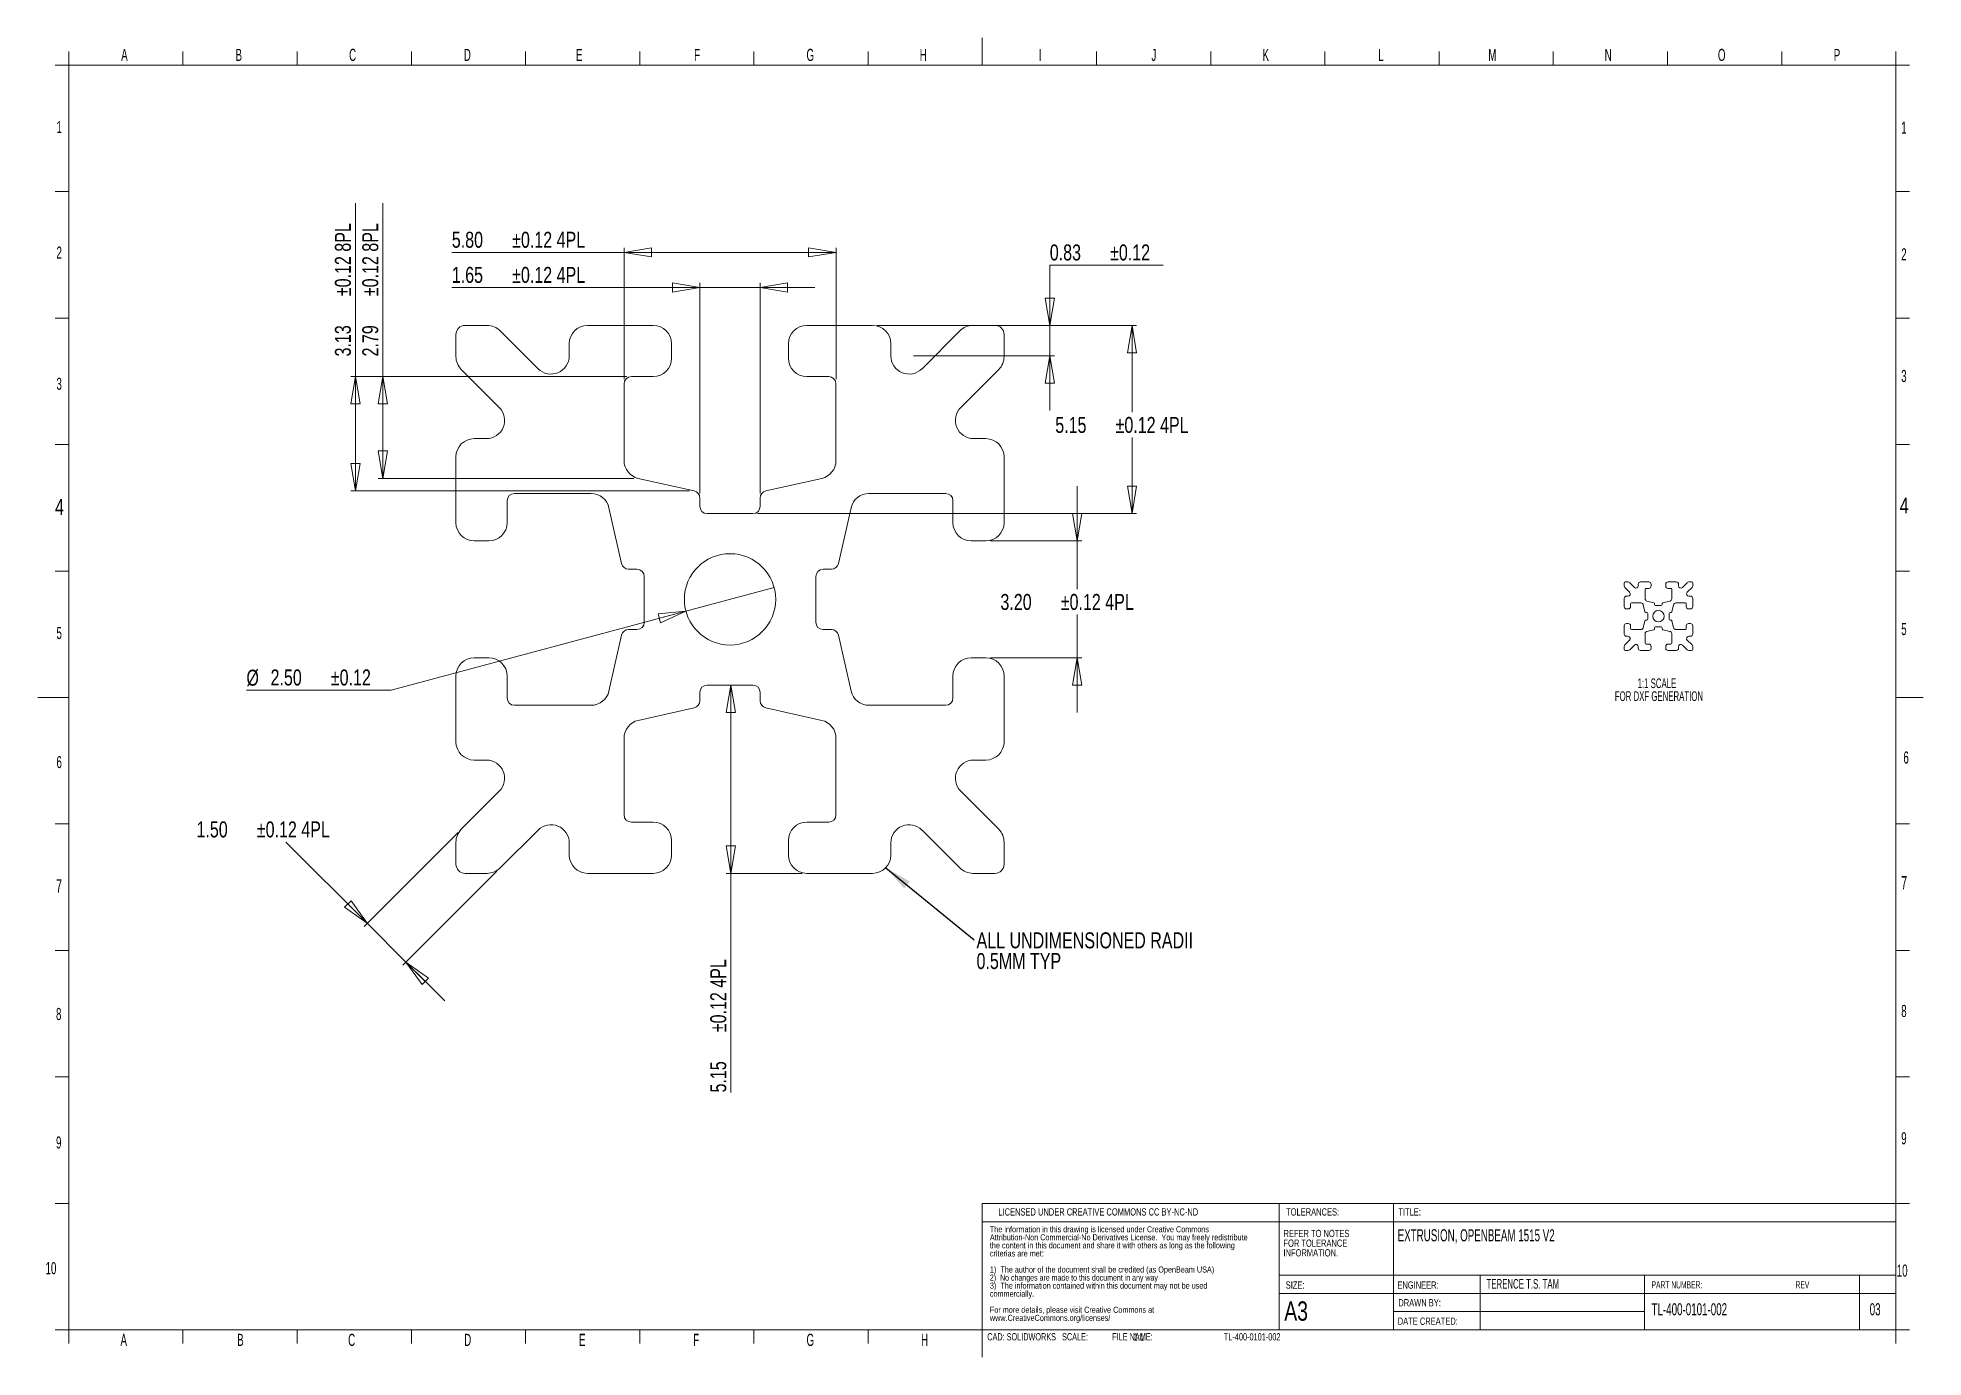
# Paper-space layout 'Page 2 and on' of a CAD drawing. Header units: millimetres. Extents: x 3 to 416, y 4 to 293.
import ezdxf

# ---------------------------------------------------------------- set-up
doc = ezdxf.new("R2010")
doc.units = ezdxf.units.MM
doc.styles.add('SLDTEXTSTYLE0', font='TXT', dxfattribs={"width": 0.605})
doc.styles.add('SLDTEXTSTYLE3', font='TXT', dxfattribs={"width": 0.75})
doc.styles.add('SLDTEXTSTYLE4', font='TXT', dxfattribs={"width": 0.696078})
doc.styles.add('SLDTEXTSTYLE5', font='TXT', dxfattribs={"width": 0.657609})
doc.styles.add('SLDTEXTSTYLE6', font='TXT', dxfattribs={"width": 0.553846})
doc.dimstyles.new('SLDDIMSTYLE10', dxfattribs={"dimtxt": 3.5, "dimasz": 6, "dimexe": 0, "dimexo": 0.0625, "dimgap": 0.875, "dimtad": 0, "dimtih": 1, "dimtoh": 1, "dimlfac": 0.125, "dimrnd": 1e-09, "dimzin": 12, "dimdsep": 46, "dimtxsty": 'SLDTEXTSTYLE3', "dimblk1": 'NONE', "dimblk2": 'CLOSED', "dimsah": 1, "dimcen": 0, "dimadec": 0, "dimazin": 3, "dimtol": 1, "dimtp": 0.12, "dimtm": 0.12, "dimtfac": 1, "dimtmove": 0, "dimatfit": 3, "dimldrblk": 'NONE', "dimfxl": 1, "dimfrac": 2, "dimtolj": 1, "dimarcsym": 0})
doc.dimstyles.new('SLDDIMSTYLE11', dxfattribs={"dimtxt": 0, "dimasz": 6, "dimexe": 0, "dimexo": 0.0625, "dimgap": 0, "dimtad": 0, "dimtih": 1, "dimtoh": 1, "dimdec": 0, "dimrnd": 1e-09, "dimzin": 0, "dimdsep": 46, "dimtxsty": 'Standard', "dimsah": 1, "dimcen": 0.09, "dimadec": 0, "dimazin": 0, "dimtfac": 6, "dimtdec": 0, "dimtofl": 0, "dimtmove": 0, "dimatfit": 3, "dimfxl": 1, "dimfrac": 2, "dimtolj": 1, "dimtzin": 0, "dimarcsym": 0})
doc.dimstyles.new('SLDDIMSTYLE6', dxfattribs={"dimtxt": 3.5, "dimasz": 6, "dimexe": 0, "dimexo": 0.0625, "dimgap": 0.875, "dimtad": 0, "dimtih": 1, "dimtoh": 1, "dimlfac": 0.125, "dimrnd": 1e-09, "dimzin": 12, "dimdsep": 46, "dimtxsty": 'SLDTEXTSTYLE3', "dimblk1": 'CLOSED', "dimblk2": 'CLOSED', "dimsah": 1, "dimcen": 0.09, "dimadec": 0, "dimazin": 3, "dimtol": 1, "dimtp": 0.12, "dimtm": 0.12, "dimtfac": 1, "dimtmove": 0, "dimatfit": 0, "dimldrblk": 'CLOSED', "dimfxl": 1, "dimfrac": 2, "dimtolj": 1, "dimarcsym": 0})
doc.dimstyles.new('SLDDIMSTYLE7', dxfattribs={"dimtxt": 3.5, "dimasz": 6, "dimexe": 0, "dimexo": 0.0625, "dimgap": 0.875, "dimtad": 1, "dimlfac": 0.125, "dimrnd": 1e-09, "dimzin": 12, "dimdsep": 46, "dimtxsty": 'SLDTEXTSTYLE3', "dimblk1": 'CLOSED', "dimblk2": 'CLOSED', "dimsah": 1, "dimcen": 0.09, "dimadec": 0, "dimazin": 3, "dimtol": 1, "dimtp": 0.12, "dimtm": 0.12, "dimtfac": 1, "dimtofl": 0, "dimtmove": 0, "dimatfit": 3, "dimldrblk": 'CLOSED', "dimfxl": 1, "dimfrac": 2, "dimtolj": 1, "dimarcsym": 0})
doc.dimstyles.new('SLDDIMSTYLE8', dxfattribs={"dimtxt": 3.5, "dimasz": 6, "dimexe": 0, "dimexo": 0.0625, "dimgap": 0.875, "dimtad": 1, "dimlfac": 0.125, "dimrnd": 1e-09, "dimzin": 12, "dimdsep": 46, "dimtxsty": 'SLDTEXTSTYLE3', "dimblk1": 'CLOSED', "dimblk2": 'CLOSED', "dimsah": 1, "dimcen": 0.09, "dimadec": 0, "dimazin": 3, "dimtol": 1, "dimtp": 0.12, "dimtm": 0.12, "dimtfac": 1, "dimtmove": 0, "dimatfit": 0, "dimldrblk": 'CLOSED', "dimfxl": 1, "dimfrac": 2, "dimtolj": 1, "dimarcsym": 0})
doc.dimstyles.new('SLDDIMSTYLE9', dxfattribs={"dimtxt": 3.5, "dimasz": 6, "dimexe": 0, "dimexo": 0.0625, "dimgap": 0.875, "dimtad": 0, "dimtih": 1, "dimtoh": 1, "dimlfac": 0.125, "dimrnd": 1e-09, "dimzin": 12, "dimdsep": 46, "dimtxsty": 'SLDTEXTSTYLE3', "dimblk1": 'CLOSED', "dimblk2": 'CLOSED', "dimsah": 1, "dimcen": 0.09, "dimadec": 0, "dimazin": 3, "dimtol": 1, "dimtp": 0.12, "dimtm": 0.12, "dimtfac": 1, "dimtofl": 0, "dimtmove": 0, "dimatfit": 3, "dimldrblk": 'CLOSED', "dimfxl": 1, "dimfrac": 2, "dimtolj": 1, "dimarcsym": 0})

# ---------------------------------------------------------------- blocks, each defined once
blk = doc.blocks.new('SW_NOTE_3')
at = {"color": 0, "linetype": 'Continuous', "lineweight": 0, "char_height": 1.3229, "attachment_point": 1}
for s, insert, style in [('Attribution-Non Commercial-No Derivatives License.  You may freely redistribute', (0, -0.06), 'SLDTEXTSTYLE3'), ('The information in this drawing is licensed under Creative Commons', (0, 1.71), 'SLDTEXTSTYLE3'), ('the content in this document and share it with others as long as the following', (0, -1.82), 'SLDTEXTSTYLE3'), ('criterias are met:', (0, -3.59), 'SLDTEXTSTYLE3'), ('1)  The author of the document shall be credited (as OpenBeam USA)', (0, -7.11), 'SLDTEXTSTYLE3'), ('3)  The information contained within this document may not be used', (0, -10.64), 'SLDTEXTSTYLE3'), ('2)  No changes are made to this document in any way', (0, -8.88), 'SLDTEXTSTYLE4'), ('commercially.', (0, -12.41), 'SLDTEXTSTYLE3'), ('For more details, please visit Creative Commons at', (0, -15.93), 'SLDTEXTSTYLE3'), ('www.CreativeCommons.org/licenses/', (0, -17.7), 'SLDTEXTSTYLE3')]:
    blk.add_mtext(s, dxfattribs=dict(at, insert=insert, style=style))
blk = doc.blocks.new('SW_NOTE_4')
at = {"color": 0, "linetype": 'Continuous', "lineweight": 0, "char_height": 1.5875, "attachment_point": 1, "style": 'SLDTEXTSTYLE3'}
for s, insert in [('REFER TO NOTES', (0, 2.05)), ('FOR TOLERANCE', (0, -0.07)), ('INFORMATION.', (0, -2.19))]:
    blk.add_mtext(s, dxfattribs=dict(at, insert=insert))
blk = doc.blocks.new('_CLOSED')
at = {"color": 0, "linetype": 'ByBlock', "lineweight": -2}
for p, q in [((-1, 0.166667), (0, 0)), ((-1, 0.166667), (-1, -0.166667)), ((0, 0), (-1, -0.166667)), ((0, 0), (-1, 0))]:
    blk.add_line(p, q, dxfattribs=at)
blk = doc.blocks.new('_D_5')
at = {"color": 7, "linetype": 'Continuous', "lineweight": 0}
for p, q in [((249.57, 243.21), (224.77, 243.21)), ((224.77, 243.21), (224.77, 229.99)), ((186.97, 229.99), (225.77, 229.99)), ((224.77, 229.99), (224.77, 223.33)), ((194.97, 223.33), (225.77, 223.33)), ((224.77, 223.33), (224.77, 211.33))]:
    blk.add_line(p, q, dxfattribs=at)
at = {"color": 7, "linetype": 'Continuous', "lineweight": 0, "xscale": 6, "yscale": 6}
for p, rotation in [((224.77, 229.99, 0.8), 270), ((224.77, 223.33, 0.8), 90)]:
    blk.add_blockref('_CLOSED', p, dxfattribs=dict(at, rotation=rotation))
at = {"color": 7, "linetype": 'Continuous', "lineweight": 0, "char_height": 3.5, "attachment_point": 1, "style": 'SLDTEXTSTYLE3'}
for s, insert in [('0.83', (224.77, 247.72, 0.8)), ('±0.12', (237.97, 247.72, 0.8))]:
    blk.add_mtext(s, dxfattribs=dict(at, insert=insert))
blk = doc.blocks.new('_D_6')
at = {"color": 7, "linetype": 'Continuous', "lineweight": 0}
for p, q in [((131.57, 245.99), (93.86, 245.99)), ((131.57, 218.19), (131.57, 246.99)), ((131.57, 245.99), (177.97, 245.99)), ((177.97, 218.19), (177.97, 246.99))]:
    blk.add_line(p, q, dxfattribs=at)
at = {"color": 7, "linetype": 'Continuous', "lineweight": 0, "xscale": 6, "yscale": 6, "rotation": 180}
blk.add_blockref('_CLOSED', (131.57, 245.99, 0.8), dxfattribs=at)
at = {"color": 7, "linetype": 'Continuous', "lineweight": 0, "xscale": 6, "yscale": 6}
blk.add_blockref('_CLOSED', (177.97, 245.99, 0.8), dxfattribs=at)
at = {"color": 7, "linetype": 'Continuous', "lineweight": 0, "char_height": 3.5, "attachment_point": 1, "style": 'SLDTEXTSTYLE3'}
for s, insert in [('5.80', (93.86, 250.5, 0.8)), ('±0.12 4PL', (107.07, 250.5, 0.8))]:
    blk.add_mtext(s, dxfattribs=dict(at, insert=insert))
blk = doc.blocks.new('_D_7')
at = {"color": 7, "linetype": 'Continuous', "lineweight": 0}
for p, q in [((72.77, 218.79), (72.77, 256.79)), ((132.17, 218.79), (71.77, 218.79)), ((72.77, 193.75), (72.77, 218.79)), ((145.91, 193.75), (71.77, 193.75))]:
    blk.add_line(p, q, dxfattribs=at)
at = {"color": 7, "linetype": 'Continuous', "lineweight": 0, "xscale": 6, "yscale": 6}
for p, rotation in [((72.77, 218.79, 0.8), 90), ((72.77, 193.75, 0.8), 270)]:
    blk.add_blockref('_CLOSED', p, dxfattribs=dict(at, rotation=rotation))
at = {"color": 7, "linetype": 'Continuous', "lineweight": 0, "char_height": 3.5, "attachment_point": 1, "rotation": 90, "style": 'SLDTEXTSTYLE3'}
for s, insert in [('±0.12 8PL', (68.26, 236.4, 0.8)), ('3.13', (68.26, 223.19, 0.8))]:
    blk.add_mtext(s, dxfattribs=dict(at, insert=insert))
blk = doc.blocks.new('_D_8')
at = {"color": 7, "linetype": 'Continuous', "lineweight": 0}
for p, q in [((78.77, 218.79), (78.77, 256.79)), ((132.17, 218.79), (77.77, 218.79)), ((78.77, 196.49), (78.77, 218.79)), ((133.69, 196.49), (77.77, 196.49))]:
    blk.add_line(p, q, dxfattribs=at)
at = {"color": 7, "linetype": 'Continuous', "lineweight": 0, "xscale": 6, "yscale": 6}
for p, rotation in [((78.77, 218.79, 0.8), 90), ((78.77, 196.49, 0.8), 270)]:
    blk.add_blockref('_CLOSED', p, dxfattribs=dict(at, rotation=rotation))
at = {"color": 7, "linetype": 'Continuous', "lineweight": 0, "char_height": 3.5, "attachment_point": 1, "rotation": 90, "style": 'SLDTEXTSTYLE3'}
for s, insert in [('±0.12 8PL', (74.26, 236.4, 0.8)), ('2.79', (74.26, 223.19, 0.8))]:
    blk.add_mtext(s, dxfattribs=dict(at, insert=insert))
blk = doc.blocks.new('_D_9')
at = {"color": 7, "linetype": 'Continuous', "lineweight": 0}
for p, q in [((148.16, 238.29), (93.86, 238.29)), ((148.16, 193.19), (148.16, 239.29)), ((148.16, 238.29), (161.37, 238.29)), ((161.37, 193.19), (161.37, 239.29)), ((161.37, 238.29), (173.37, 238.29))]:
    blk.add_line(p, q, dxfattribs=at)
at = {"color": 7, "linetype": 'Continuous', "lineweight": 0, "xscale": 6, "yscale": 6}
blk.add_blockref('_CLOSED', (148.16, 238.29, 0.8), dxfattribs=at)
at = {"color": 7, "linetype": 'Continuous', "lineweight": 0, "xscale": 6, "yscale": 6, "rotation": 180}
blk.add_blockref('_CLOSED', (161.37, 238.29, 0.8), dxfattribs=at)
at = {"color": 7, "linetype": 'Continuous', "lineweight": 0, "char_height": 3.5, "attachment_point": 1, "style": 'SLDTEXTSTYLE3'}
for s, insert in [('1.65', (93.86, 242.8, 0.8)), ('±0.12 4PL', (107.07, 242.8, 0.8))]:
    blk.add_mtext(s, dxfattribs=dict(at, insert=insert))
blk = doc.blocks.new('_D_10')
at = {"color": 7, "linetype": 'Continuous', "lineweight": 0}
for p, q in [((186.97, 229.99), (243.77, 229.99)), ((242.77, 229.99), (242.77, 210.99)), ((242.77, 188.77), (242.77, 205.43)), ((160.77, 188.77), (243.77, 188.77))]:
    blk.add_line(p, q, dxfattribs=at)
at = {"color": 7, "linetype": 'Continuous', "lineweight": 0, "xscale": 6, "yscale": 6}
for p, rotation in [((242.77, 229.99, 0.8), 90), ((242.77, 188.77, 0.8), 270)]:
    blk.add_blockref('_CLOSED', p, dxfattribs=dict(at, rotation=rotation))
at = {"color": 7, "linetype": 'Continuous', "lineweight": 0, "char_height": 3.5, "attachment_point": 1, "style": 'SLDTEXTSTYLE3'}
for s, insert in [('5.15', (225.97, 209.94, 0.8)), ('±0.12 4PL', (239.18, 209.94, 0.8))]:
    blk.add_mtext(s, dxfattribs=dict(at, insert=insert))
blk = doc.blocks.new('_D_11')
at = {"color": 7, "linetype": 'Continuous', "lineweight": 0}
for p, q in [((75.34, 99.05), (57.55, 116.85)), ((95.23, 118.94), (74.64, 98.34)), ((103.72, 110.46), (83.12, 89.86)), ((83.83, 90.57), (75.34, 99.05)), ((83.83, 90.57), (92.31, 82.08))]:
    blk.add_line(p, q, dxfattribs=at)
at = {"color": 7, "linetype": 'Continuous', "lineweight": 0, "xscale": 6, "yscale": 6}
for p, rotation in [((75.34, 99.05, 0.8), 315), ((83.83, 90.57, 0.8), 135)]:
    blk.add_blockref('_CLOSED', p, dxfattribs=dict(at, rotation=rotation))
at = {"color": 7, "linetype": 'Continuous', "lineweight": 0, "char_height": 3.5, "attachment_point": 1, "style": 'SLDTEXTSTYLE3'}
for s, insert in [('1.50', (37.97, 121.36, 0.8)), ('±0.12 4PL', (51.18, 121.36, 0.8))]:
    blk.add_mtext(s, dxfattribs=dict(at, insert=insert))
blk = doc.blocks.new('_D_12')
at = {"color": 7, "linetype": 'Continuous', "lineweight": 0}
for p, q in [((230.77, 182.79), (230.77, 194.79)), ((211.77, 182.79), (231.77, 182.79)), ((230.77, 182.79), (230.77, 172.22)), ((230.77, 157.19), (230.77, 166.67)), ((211.77, 157.19), (231.77, 157.19)), ((230.77, 157.19), (230.77, 145.19))]:
    blk.add_line(p, q, dxfattribs=at)
at = {"color": 7, "linetype": 'Continuous', "lineweight": 0, "xscale": 6, "yscale": 6}
for p, rotation in [((230.77, 182.79, 0.8), 270), ((230.77, 157.19, 0.8), 90)]:
    blk.add_blockref('_CLOSED', p, dxfattribs=dict(at, rotation=rotation))
at = {"color": 7, "linetype": 'Continuous', "lineweight": 0, "char_height": 3.5, "attachment_point": 1, "style": 'SLDTEXTSTYLE3'}
for s, insert in [('3.20', (213.97, 171.18, 0.8)), ('±0.12 4PL', (227.18, 171.18, 0.8))]:
    blk.add_mtext(s, dxfattribs=dict(at, insert=insert))
blk = doc.blocks.new('_D_13')
at = {"color": 7, "linetype": 'Continuous', "lineweight": 0}
for p, q in [((154.95, 151.21), (154.95, 109.99)), ((170.57, 109.99), (153.95, 109.99)), ((154.95, 109.99), (154.95, 62))]:
    blk.add_line(p, q, dxfattribs=at)
at = {"color": 7, "linetype": 'Continuous', "lineweight": 0, "xscale": 6, "yscale": 6}
for p, rotation in [((154.95, 151.21, 0.8), 90), ((154.95, 109.99, 0.8), 270)]:
    blk.add_blockref('_CLOSED', p, dxfattribs=dict(at, rotation=rotation))
at = {"color": 7, "linetype": 'Continuous', "lineweight": 0, "char_height": 3.5, "attachment_point": 1, "rotation": 90, "style": 'SLDTEXTSTYLE3'}
for s, insert in [('±0.12 4PL', (150.44, 75.2, 0.8)), ('5.15', (150.44, 62, 0.8))]:
    blk.add_mtext(s, dxfattribs=dict(at, insert=insert))
blk = doc.blocks.new('_D_14')
at = {"color": 7, "linetype": 'Continuous', "lineweight": 0}
for p, q in [((164.43, 172.58), (145.11, 167.4)), ((145.11, 167.4), (80.56, 150.07)), ((80.56, 150.07), (48.9, 150.07))]:
    blk.add_line(p, q, dxfattribs=at)
at = {"color": 7, "linetype": 'Continuous', "lineweight": 0, "xscale": 6, "yscale": 6, "rotation": 15.0248642662}
blk.add_blockref('_CLOSED', (145.11, 167.4, 0.8), dxfattribs=at)
at = {"color": 7, "linetype": 'Continuous', "lineweight": 0, "char_height": 3.5, "attachment_point": 1, "style": 'SLDTEXTSTYLE3'}
for s, insert in [('%%c', (48.9, 154.59, 0.8)), ('2.50', (54.18, 154.64, 0.8)), ('±0.12', (67.38, 154.64, 0.8))]:
    blk.add_mtext(s, dxfattribs=dict(at, insert=insert))
blk = doc.blocks.new('_NONE')
blk = doc.blocks.new('SW_NOTE_5')
at = {"color": 0, "linetype": 'Continuous', "lineweight": 0, "char_height": 3.5, "attachment_point": 1, "style": 'SLDTEXTSTYLE3'}
for s, insert in [('ALL UNDIMENSIONED RADII', (0.53, 1.6)), ('0.5MM TYP', (0.53, -2.93))]:
    blk.add_mtext(s, dxfattribs=dict(at, insert=insert))
blk = doc.blocks.new('SW_NOTE_6')
at = {"color": 0, "linetype": 'Continuous', "lineweight": 0, "attachment_point": 2, "style": 'SLDTEXTSTYLE0'}
for s, insert, char_height in [('1:1 SCALE', (7.28, 2.73), 2.117), ('FOR DXF GENERATION', (7.72, -0.09), 2.1167)]:
    blk.add_mtext(s, dxfattribs=dict(at, insert=insert, char_height=char_height))

psp = doc.layouts.new('Page 2 and on')

# ---------------------------------------------------------------- linework, layer by layer
at = {"color": 7, "linetype": 'Continuous', "lineweight": 0}
for p, q in [((10, 287), (10, 290)), ((10, 287), (10, 290)), ((35, 290), (35, 287)), ((35, 287), (35, 290)), ((60, 287), (60, 290)), ((60, 290), (60, 287)), ((85, 290), (85, 287)), ((85, 287), (85, 290)), ((110, 287), (110, 290)), ((110, 290), (110, 287)), ((135, 290), (135, 287)), ((135, 287), (135, 290)), ((160, 287), (160, 290)), ((160, 290), (160, 287)), ((185, 290), (185, 287)), ((185, 287), (185, 290)), ((210, 287), (210, 293)), ((210, 290), (210, 287)), ((235, 290), (235, 287)), ((235, 287), (235, 290)), ((260, 287), (260, 290)), ((260, 290), (260, 287)), ((285, 290), (285, 287)), ((285, 287), (285, 290)), ((310, 287), (310, 290)), ((310, 290), (310, 287)), ((335, 290), (335, 287)), ((335, 287), (335, 290)), ((360, 287), (360, 290)), ((360, 290), (360, 287)), ((385, 290), (385, 287)), ((385, 287), (385, 290)), ((410, 287), (410, 290)), ((10, 287), (7, 287)), ((10, 287), (410, 287)), ((10, 287), (10, 10)), ((35, 287), (10, 287)), ((10, 287), (10, 259.3)), ((10, 287), (10, 10)), ((385, 287), (410, 287)), ((410, 287), (410, 10)), ((410, 287), (413, 287)), ((410, 287), (410, 259.3)), ((7, 259.3), (10, 259.3)), ((10, 259.3), (7, 259.3)), ((10, 259.3), (10, 231.6)), ((410, 259.3), (413, 259.3)), ((413, 259.3), (410, 259.3)), ((410, 259.3), (410, 231.6)), ((10, 231.6), (7, 231.6)), ((7, 231.6), (10, 231.6)), ((10, 231.6), (10, 203.9)), ((413, 231.6), (410, 231.6)), ((410, 231.6), (413, 231.6)), ((410, 231.6), (410, 203.9)), ((7, 203.9), (10, 203.9)), ((10, 203.9), (7, 203.9)), ((10, 203.9), (10, 176.2)), ((410, 203.9), (413, 203.9)), ((413, 203.9), (410, 203.9)), ((410, 203.9), (410, 176.2)), ((7, 176.2), (10, 176.2)), ((7, 176.2), (10, 176.2)), ((10, 176.2), (10, 148.5)), ((413, 176.2), (410, 176.2)), ((413, 176.2), (410, 176.2)), ((410, 176.2), (410, 148.5)), ((10, 148.5), (3.206, 148.5)), ((10, 148.5), (7, 148.5)), ((7, 148.5), (10, 148.5)), ((7, 148.5), (10, 148.5)), ((10, 148.5), (10, 120.8)), ((416, 148.5), (410, 148.5)), ((410, 148.5), (413, 148.5)), ((413, 148.5), (410, 148.5)), ((413, 148.5), (410, 148.5)), ((410, 148.5), (410, 120.8)), ((10, 120.8), (7, 120.8)), ((7, 120.8), (10, 120.8)), ((10, 120.8), (10, 93.1)), ((413, 120.8), (410, 120.8)), ((410, 120.8), (413, 120.8)), ((410, 120.8), (410, 93.1)), ((7, 93.1), (10, 93.1)), ((10, 93.1), (7, 93.1)), ((10, 93.1), (10, 65.4)), ((410, 93.1), (413, 93.1)), ((413, 93.1), (410, 93.1)), ((410, 93.1), (410, 65.4)), ((10, 65.4), (7, 65.4)), ((7, 65.4), (10, 65.4)), ((10, 65.4), (10, 37.7)), ((413, 65.4), (410, 65.4)), ((410, 65.4), (413, 65.4)), ((410, 65.4), (410, 37.7)), ((7, 37.7), (10, 37.7)), ((10, 37.7), (7, 37.7)), ((10, 37.7), (10, 10)), ((210, 10), (210, 37.7)), ((210, 37.7), (410, 37.7)), ((210, 37.7), (210, 10)), ((275, 37.7), (275, 10)), ((275, 37.7), (275, 10)), ((300, 37.7), (300, 10)), ((410, 10), (410, 37.7)), ((410, 37.7), (413, 37.7)), ((413, 37.7), (410, 37.7)), ((410, 37.7), (410, 10)), ((210, 33.7), (410, 33.7)), ((410, 22), (275, 22)), ((319, 22), (300, 22)), ((300, 22), (300, 10)), ((355, 22), (300, 22)), ((300, 10), (300, 22)), ((319, 22), (319, 10)), ((355, 10), (355, 22)), ((402, 22), (410, 22)), ((402, 22), (402, 10)), ((410, 22), (410, 10)), ((410, 18), (410, 22)), ((275, 18), (410, 18)), ((410, 18), (275, 18)), ((410, 14), (410, 18)), ((300, 14), (355, 14)), ((355, 14), (300, 14)), ((410, 10), (410, 14)), ((7, 10), (10, 10)), ((10, 10), (10, 7)), ((35, 10), (10, 10)), ((10, 10), (410, 10)), ((10, 10), (10, 7)), ((35, 10), (35, 7)), ((35, 7), (35, 10)), ((60, 7), (60, 10)), ((60, 10), (60, 7)), ((85, 10), (85, 7)), ((85, 7), (85, 10)), ((110, 7), (110, 10)), ((110, 10), (110, 7)), ((135, 10), (135, 7)), ((135, 7), (135, 10)), ((160, 7), (160, 10)), ((160, 10), (160, 7)), ((185, 10), (185, 7)), ((185, 7), (185, 10)), ((210, 10), (210, 4.685)), ((210, 10), (410, 10)), ((210, 7), (210, 10)), ((210, 10), (210, 4)), ((210, 10), (275, 10)), ((275, 10), (300, 10)), ((410, 10), (276.015, 10)), ((319, 10), (300, 10)), ((355, 10), (300, 10)), ((385, 10), (410, 10)), ((402, 10), (410, 10)), ((410, 10), (410, 7)), ((413, 10), (410, 10))]:
    psp.add_line(p, q, dxfattribs=at)
at = {"color": 7, "linetype": 'Continuous', "lineweight": 15}
for p, q in [((94.767, 227.991), (94.767, 223.163)), ((101.596, 229.991), (96.767, 229.991)), ((104.424, 228.82), (112.739, 220.505)), ((137.967, 229.991), (123.567, 229.991)), ((185.967, 229.991), (171.567, 229.991)), ((196.796, 220.505), (205.11, 228.82)), ((212.767, 229.991), (207.939, 229.991)), ((214.767, 223.163), (214.767, 227.991)), ((119.567, 223.333), (119.567, 225.991)), ((141.967, 225.991), (141.967, 222.791)), ((167.567, 222.791), (167.567, 225.991)), ((189.967, 225.991), (189.967, 223.333)), ((104.254, 212.02), (95.939, 220.334)), ((137.967, 218.791), (133.167, 218.791)), ((176.367, 218.791), (171.567, 218.791)), ((213.596, 220.334), (205.281, 212.02)), ((131.567, 217.191), (131.567, 200.394)), ((177.967, 200.394), (177.967, 217.191)), ((98.767, 205.191), (101.425, 205.191)), ((208.109, 205.191), (210.767, 205.191)), ((94.767, 201.191), (94.767, 186.791)), ((214.767, 186.791), (214.767, 201.191)), ((134.692, 196.491), (146.913, 193.752)), ((162.621, 193.752), (174.842, 196.491)), ((105.967, 191.591), (105.967, 186.791)), ((124.365, 193.191), (107.567, 193.191)), ((131.007, 177.845), (128.268, 190.066)), ((148.163, 192.19), (148.163, 190.368)), ((161.371, 190.368), (161.371, 192.19)), ((181.267, 190.066), (178.528, 177.845)), ((201.967, 193.191), (185.17, 193.191)), ((203.567, 186.791), (203.567, 191.591)), ((149.763, 188.768), (159.771, 188.768)), ((101.967, 182.791), (98.767, 182.791)), ((210.767, 182.791), (207.567, 182.791)), ((134.391, 176.595), (132.568, 176.595)), ((135.991, 164.987), (135.991, 174.995)), ((173.544, 174.995), (173.544, 164.987)), ((176.966, 176.595), (175.144, 176.595)), ((350.516, 173.546), (350.516, 172.942)), ((351.37, 173.796), (350.766, 173.796)), ((351.724, 173.649), (352.763, 172.61)), ((355.916, 173.796), (354.116, 173.796)), ((361.916, 173.796), (360.116, 173.796)), ((363.27, 172.61), (364.309, 173.649)), ((365.266, 173.796), (364.663, 173.796)), ((365.516, 172.942), (365.516, 173.546)), ((350.516, 170.196), (350.516, 168.396)), ((351.702, 171.549), (350.663, 172.588)), ((351.016, 170.696), (351.349, 170.696)), ((353.616, 172.963), (353.616, 173.296)), ((355.116, 172.196), (355.116, 170.096)), ((355.916, 172.396), (355.316, 172.396)), ((355.507, 169.608), (357.035, 169.266)), ((356.416, 173.296), (356.416, 172.896)), ((358.998, 169.266), (360.526, 169.608)), ((359.616, 172.896), (359.616, 173.296)), ((360.716, 172.396), (360.116, 172.396)), ((360.916, 170.096), (360.916, 172.196)), ((362.416, 173.296), (362.416, 172.963)), ((365.37, 172.588), (364.331, 171.549)), ((364.684, 170.696), (365.016, 170.696)), ((365.516, 168.396), (365.516, 170.196)), ((351.416, 167.896), (351.016, 167.896)), ((351.916, 168.996), (351.916, 168.396)), ((354.216, 169.196), (352.116, 169.196)), ((355.046, 167.277), (354.704, 168.805)), ((354.704, 163.786), (355.046, 165.314)), ((355.469, 167.121), (355.242, 167.121)), ((355.242, 165.47), (355.469, 165.47)), ((355.669, 165.67), (355.669, 166.921)), ((357.191, 169.07), (357.191, 168.843)), ((357.391, 168.643), (358.642, 168.643)), ((358.842, 168.843), (358.842, 169.07)), ((360.363, 166.921), (360.363, 165.67)), ((360.791, 167.121), (360.563, 167.121)), ((360.563, 165.47), (360.791, 165.47)), ((361.329, 168.805), (360.986, 167.277)), ((360.986, 165.314), (361.329, 163.786)), ((363.916, 169.196), (361.817, 169.196)), ((364.116, 168.396), (364.116, 168.996)), ((365.016, 167.896), (364.616, 167.896)), ((128.268, 149.916), (131.007, 162.137)), ((132.568, 163.387), (134.391, 163.387)), ((175.144, 163.387), (176.966, 163.387)), ((178.528, 162.137), (181.267, 149.916)), ((350.516, 164.196), (350.516, 162.396)), ((350.663, 160.003), (351.702, 161.042)), ((351.016, 164.696), (351.416, 164.696)), ((351.349, 161.896), (351.016, 161.896)), ((351.916, 164.196), (351.916, 163.596)), ((352.116, 163.396), (354.216, 163.396)), ((355.116, 162.495), (355.116, 160.396)), ((357.035, 163.325), (355.507, 162.983)), ((357.191, 163.748), (357.191, 163.521)), ((358.642, 163.948), (357.391, 163.948)), ((358.842, 163.521), (358.842, 163.748)), ((360.526, 162.983), (358.998, 163.325)), ((360.916, 160.396), (360.916, 162.495)), ((361.817, 163.396), (363.916, 163.396)), ((364.116, 163.596), (364.116, 164.196)), ((364.331, 161.042), (365.37, 160.003)), ((364.616, 164.696), (365.016, 164.696)), ((365.016, 161.896), (364.684, 161.896)), ((365.516, 162.396), (365.516, 164.196)), ((98.767, 157.191), (101.967, 157.191)), ((207.567, 157.191), (210.767, 157.191)), ((350.516, 159.649), (350.516, 159.046)), ((350.766, 158.796), (351.37, 158.796)), ((352.763, 159.981), (351.724, 158.942)), ((353.616, 159.296), (353.616, 159.628)), ((354.116, 158.796), (355.916, 158.796)), ((355.316, 160.196), (355.916, 160.196)), ((356.416, 159.696), (356.416, 159.296)), ((359.616, 159.296), (359.616, 159.696)), ((360.116, 160.196), (360.716, 160.196)), ((360.116, 158.796), (361.916, 158.796)), ((362.416, 159.628), (362.416, 159.296)), ((364.309, 158.942), (363.27, 159.981)), ((364.663, 158.796), (365.266, 158.796)), ((365.516, 159.046), (365.516, 159.649)), ((94.767, 153.191), (94.767, 138.791)), ((105.967, 153.191), (105.967, 148.391)), ((203.567, 148.391), (203.567, 153.191)), ((214.767, 138.791), (214.767, 153.191)), ((148.163, 149.615), (148.163, 147.792)), ((159.771, 151.215), (149.763, 151.215)), ((161.371, 147.792), (161.371, 149.615)), ((107.567, 146.791), (124.365, 146.791)), ((146.913, 146.231), (134.692, 143.492)), ((174.842, 143.492), (162.621, 146.231)), ((185.17, 146.791), (201.967, 146.791)), ((131.567, 139.589), (131.567, 122.791)), ((177.967, 122.791), (177.967, 139.589)), ((101.425, 134.791), (98.767, 134.791)), ((210.767, 134.791), (208.109, 134.791)), ((95.939, 119.648), (104.254, 127.963)), ((205.281, 127.963), (213.596, 119.648)), ((133.167, 121.191), (137.967, 121.191)), ((171.567, 121.191), (176.367, 121.191)), ((94.767, 116.82), (94.767, 111.991)), ((112.739, 119.478), (104.424, 111.163)), ((119.567, 113.991), (119.567, 116.649)), ((141.967, 117.191), (141.967, 113.991)), ((167.567, 113.991), (167.567, 117.191)), ((189.967, 116.649), (189.967, 113.991)), ((205.11, 111.163), (196.796, 119.478)), ((214.767, 111.991), (214.767, 116.82)), ((96.767, 109.991), (101.596, 109.991)), ((123.567, 109.991), (137.967, 109.991)), ((171.567, 109.991), (185.967, 109.991)), ((207.939, 109.991), (212.767, 109.991))]:
    psp.add_line(p, q, dxfattribs=at)
for centre, radius in [((154.767, 169.991), 10), ((358.016, 166.296), 1.25)]:
    psp.add_circle(centre, radius, dxfattribs=at)
for centre, radius, start, end in [((96.767, 227.991), 2, 90, 180), ((101.596, 225.991), 4, 45, 90), ((123.567, 225.991), 4, 90, 180), ((137.967, 225.991), 4, 0, 90), ((171.567, 225.991), 4, 90, 180), ((185.967, 225.991), 4, 0, 90), ((207.939, 225.991), 4, 90, 135), ((212.767, 227.991), 2, 0, 90), ((98.767, 223.163), 4, 180, 225), ((115.567, 223.333), 4, 225, 0), ((193.967, 223.333), 4, 180, 315), ((210.767, 223.163), 4, 315, 0), ((133.167, 217.191), 1.6, 90, 180), ((137.967, 222.791), 4, 270, 0), ((171.567, 222.791), 4, 180, 270), ((176.367, 217.191), 1.6, 0, 90), ((101.425, 209.191), 4, 270, 45), ((208.109, 209.191), 4, 135, 270), ((98.767, 201.191), 4, 90, 180), ((210.767, 201.191), 4, 0, 90), ((135.567, 200.394), 4, 180, 257.36664), ((173.967, 200.394), 4, 282.63336, 0), ((107.567, 191.591), 1.6, 90, 180), ((124.365, 189.191), 4, 12.63336, 90), ((146.563, 192.19), 1.6, 360, 77.36664), ((149.763, 190.368), 1.6, 180, 270), ((159.771, 190.368), 1.6, 270, 0), ((162.971, 192.19), 1.6, 102.63336, 180), ((185.17, 189.191), 4, 90, 167.36664), ((201.967, 191.591), 1.6, 0, 90), ((98.767, 186.791), 4, 180, 270), ((101.967, 186.791), 4, 270, 0), ((207.567, 186.791), 4, 180, 270), ((210.767, 186.791), 4, 270, 0), ((132.568, 178.195), 1.6, 192.63336, 270), ((176.966, 178.195), 1.6, 270, 347.36664), ((134.391, 174.995), 1.6, 0, 90), ((175.144, 174.995), 1.6, 90, 180), ((350.766, 173.546), 0.25, 90, 180), ((351.37, 173.296), 0.5, 45, 90), ((354.116, 173.296), 0.5, 90, 180), ((355.916, 173.296), 0.5, 0, 90), ((360.116, 173.296), 0.5, 90, 180), ((361.916, 173.296), 0.5, 0, 90), ((364.663, 173.296), 0.5, 90, 135), ((365.266, 173.546), 0.25, 0, 90), ((351.016, 172.942), 0.5, 180, 225), ((351.016, 170.196), 0.5, 90, 180), ((351.349, 171.196), 0.5, 270, 45), ((353.116, 172.963), 0.5, 225, 0), ((355.316, 172.196), 0.2, 90, 180), ((355.616, 170.096), 0.5, 180, 257.36664), ((355.916, 172.896), 0.5, 270, 0), ((356.991, 169.07), 0.2, 0, 77.36664), ((359.042, 169.07), 0.2, 102.63336, 180), ((360.116, 172.896), 0.5, 180, 270), ((360.416, 170.096), 0.5, 282.63336, 0), ((360.716, 172.196), 0.2, 0, 90), ((362.916, 172.963), 0.5, 180, 315), ((364.684, 171.196), 0.5, 135, 270), ((365.016, 170.196), 0.5, 0, 90), ((365.016, 172.942), 0.5, 315, 0), ((351.016, 168.396), 0.5, 180, 270), ((351.416, 168.396), 0.5, 270, 0), ((352.116, 168.996), 0.2, 90, 180), ((354.216, 168.696), 0.5, 12.63336, 90), ((355.242, 167.321), 0.2, 192.63336, 270), ((355.242, 165.27), 0.2, 90, 167.36664), ((355.469, 166.921), 0.2, 0, 90), ((355.469, 165.67), 0.2, 270, 0), ((357.391, 168.843), 0.2, 180, 270), ((358.642, 168.843), 0.2, 270, 0), ((360.563, 166.921), 0.2, 90, 180), ((360.563, 165.67), 0.2, 180, 270), ((360.791, 167.321), 0.2, 270, 347.36664), ((360.791, 165.27), 0.2, 12.63336, 90), ((361.817, 168.696), 0.5, 90, 167.36664), ((363.916, 168.996), 0.2, 0, 90), ((364.616, 168.396), 0.5, 180, 270), ((365.016, 168.396), 0.5, 270, 0), ((132.568, 161.787), 1.6, 90, 167.36664), ((134.391, 164.987), 1.6, 270, 0), ((175.144, 164.987), 1.6, 180, 270), ((176.966, 161.787), 1.6, 12.63336, 90), ((351.016, 164.196), 0.5, 90, 180), ((351.016, 162.396), 0.5, 180, 270), ((351.349, 161.396), 0.5, 315, 90), ((351.416, 164.196), 0.5, 0, 90), ((352.116, 163.596), 0.2, 180, 270), ((354.216, 163.896), 0.5, 270, 347.36664), ((355.616, 162.495), 0.5, 102.63336, 180), ((356.991, 163.521), 0.2, 282.63336, 0), ((357.391, 163.748), 0.2, 90, 180), ((358.642, 163.748), 0.2, 0, 90), ((359.042, 163.521), 0.2, 180, 257.36664), ((360.416, 162.495), 0.5, 0, 77.36664), ((361.817, 163.896), 0.5, 192.63336, 270), ((363.916, 163.596), 0.2, 270, 0), ((364.616, 164.196), 0.5, 90, 180), ((364.684, 161.396), 0.5, 90, 225), ((365.016, 164.196), 0.5, 0, 90), ((365.016, 162.396), 0.5, 270, 0), ((98.767, 153.191), 4, 90, 180), ((101.967, 153.191), 4, 0, 90), ((207.567, 153.191), 4, 90, 180), ((210.767, 153.191), 4, 0, 90), ((351.016, 159.649), 0.5, 135, 180), ((350.766, 159.046), 0.25, 180, 270), ((351.37, 159.296), 0.5, 270, 315), ((353.116, 159.628), 0.5, 0, 135), ((354.116, 159.296), 0.5, 180, 270), ((355.316, 160.396), 0.2, 180, 270), ((355.916, 159.696), 0.5, 0, 90), ((355.916, 159.296), 0.5, 270, 0), ((360.116, 159.696), 0.5, 90, 180), ((360.116, 159.296), 0.5, 180, 270), ((360.716, 160.396), 0.2, 270, 0), ((361.916, 159.296), 0.5, 270, 0), ((362.916, 159.628), 0.5, 45, 180), ((364.663, 159.296), 0.5, 225, 270), ((365.266, 159.046), 0.25, 270, 0), ((365.016, 159.649), 0.5, 0, 45), ((124.365, 150.791), 4, 270, 347.36664), ((149.763, 149.615), 1.6, 90, 180), ((159.771, 149.615), 1.6, 0, 90), ((185.17, 150.791), 4, 192.63336, 270), ((107.567, 148.391), 1.6, 180, 270), ((146.563, 147.792), 1.6, 282.63336, 0), ((162.971, 147.792), 1.6, 180, 257.36664), ((201.967, 148.391), 1.6, 270, 0), ((135.567, 139.589), 4, 102.63336, 180), ((173.967, 139.589), 4, 0, 77.36664), ((98.767, 138.791), 4, 180, 270), ((210.767, 138.791), 4, 270, 0), ((101.425, 130.791), 4, 315, 90), ((208.109, 130.791), 4, 90, 225), ((115.567, 116.649), 4, 0, 135), ((133.167, 122.791), 1.6, 180, 270), ((137.967, 117.191), 4, 0, 90), ((171.567, 117.191), 4, 90, 180), ((176.367, 122.791), 1.6, 270, 0), ((193.967, 116.649), 4, 45, 180), ((98.767, 116.82), 4, 135, 180), ((210.767, 116.82), 4, 0, 45), ((96.767, 111.991), 2, 180, 270), ((123.567, 113.991), 4, 180, 270), ((137.967, 113.991), 4, 270, 0), ((171.567, 113.991), 4, 180, 270), ((185.967, 113.991), 4, 270, 0), ((212.767, 111.991), 2, 270, 0), ((101.596, 113.991), 4, 270, 315), ((207.939, 113.991), 4, 225, 270)]:
    psp.add_arc(centre, radius, start, end, dxfattribs=at)

# ---------------------------------------------------------------- block references
at = {"color": 7, "linetype": 'Continuous', "lineweight": 0}
for name, p in [('SW_NOTE_6', (350.412, 149.949)), ('SW_NOTE_5', (208.204, 95.463)), ('SW_NOTE_3', (211.656, 30.997)), ('SW_NOTE_4', (275.93, 29.866))]:
    psp.add_blockref(name, p, dxfattribs=at)

# ---------------------------------------------------------------- texts
at = {"color": 7, "linetype": 'Continuous', "lineweight": 0, "attachment_point": 1}
for s, insert, char_height, style in [('A', (21.476, 290.557), 2.646, 'SLDTEXTSTYLE0'), ('B', (46.506, 290.557), 2.646, 'SLDTEXTSTYLE0'), ('C', (71.367, 290.557), 2.646, 'SLDTEXTSTYLE0'), ('D', (96.486, 290.557), 2.646, 'SLDTEXTSTYLE0'), ('E', (121.055, 290.557), 2.646, 'SLDTEXTSTYLE0'), ('F', (146.901, 290.557), 2.646, 'SLDTEXTSTYLE0'), ('G', (171.508, 290.557), 2.646, 'SLDTEXTSTYLE0'), ('H', (196.303, 290.557), 2.646, 'SLDTEXTSTYLE0'), ('I', (222.393, 290.557), 2.646, 'SLDTEXTSTYLE0'), ('J', (247.021, 290.557), 2.646, 'SLDTEXTSTYLE0'), ('K', (271.349, 290.557), 2.646, 'SLDTEXTSTYLE0'), ('L', (296.694, 290.557), 2.646, 'SLDTEXTSTYLE0'), ('M', (320.763, 290.557), 2.646, 'SLDTEXTSTYLE0'), ('N', (346.234, 290.557), 2.646, 'SLDTEXTSTYLE0'), ('O', (371.036, 290.557), 2.646, 'SLDTEXTSTYLE0'), ('P', (396.39, 290.557), 2.646, 'SLDTEXTSTYLE0'), ('1', (7.308, 274.747), 2.646, 'SLDTEXTSTYLE0'), ('1', (411.164, 274.631), 2.646, 'SLDTEXTSTYLE0'), ('2', (7.308, 247.276), 2.646, 'SLDTEXTSTYLE0'), ('2', (411.164, 246.88), 2.646, 'SLDTEXTSTYLE0'), ('3', (411.164, 220.237), 2.646, 'SLDTEXTSTYLE0'), ('3', (7.308, 218.535), 2.646, 'SLDTEXTSTYLE0'), ('4', (6.995, 191.996), 3.5, 'SLDTEXTSTYLE3'), ('4', (410.851, 192.3), 3.5, 'SLDTEXTSTYLE3'), ('5', (7.308, 163.953), 2.646, 'SLDTEXTSTYLE0'), ('5', (411.164, 164.816), 2.646, 'SLDTEXTSTYLE0'), ('6', (411.64, 136.686), 2.646, 'SLDTEXTSTYLE0'), ('6', (7.308, 135.683), 2.646, 'SLDTEXTSTYLE0'), ('7', (7.21, 108.669), 2.91, 'SLDTEXTSTYLE0'), ('7', (411.164, 109.393), 2.91, 'SLDTEXTSTYLE0'), ('8', (7.21, 80.512), 2.646, 'SLDTEXTSTYLE0'), ('8', (411.164, 81.173), 2.646, 'SLDTEXTSTYLE0'), ('9', (7.21, 52.381), 2.646, 'SLDTEXTSTYLE0'), ('9', (411.164, 53.291), 2.646, 'SLDTEXTSTYLE0'), ('LICENSED UNDER CREATIVE COMMONS CC BY-NC-ND', (213.508, 36.636), 1.5875, 'SLDTEXTSTYLE3'), ('TOLERANCES:', (276.505, 36.636), 1.5875, 'SLDTEXTSTYLE3'), ('TITLE:', (301.077, 36.636), 1.5875, 'SLDTEXTSTYLE3'), ('EXTRUSION, OPENBEAM 1515 V2', (300.927, 32.043), 2.64583, 'SLDTEXTSTYLE0'), ('10', (4.913, 24.843), 2.6458, 'SLDTEXTSTYLE0'), ('SIZE:', (276.432, 20.623), 1.5875, 'SLDTEXTSTYLE3'), ('ENGINEER:', (300.866, 20.623), 1.5875, 'SLDTEXTSTYLE3'), ('TERENCE T.S. TAM', (320.389, 21.144), 2.11667, 'SLDTEXTSTYLE0'), ('PART NUMBER:                                                  REV', (356.507, 20.674), 1.5875, 'SLDTEXTSTYLE6'), ('10', (410.184, 24.311), 2.6458, 'SLDTEXTSTYLE0'), ('DRAWN BY:', (301.077, 16.737), 1.5875, 'SLDTEXTSTYLE3'), ('A3', (276.107, 16.248), 4.2333, 'SLDTEXTSTYLE3'), ('DATE CREATED:', (300.945, 12.7), 1.5875, 'SLDTEXTSTYLE3'), ('TL-400-0101-002', (356.507, 15.843), 2.64583, 'SLDTEXTSTYLE0'), ('03', (404.264, 15.843), 2.6458, 'SLDTEXTSTYLE0'), ('A', (21.326, 9.14), 2.646, 'SLDTEXTSTYLE0'), ('B', (46.874, 9.14), 2.646, 'SLDTEXTSTYLE0'), ('C', (71.167, 9.14), 2.646, 'SLDTEXTSTYLE0'), ('D', (96.566, 9.14), 2.646, 'SLDTEXTSTYLE0'), ('E', (121.695, 9.14), 2.646, 'SLDTEXTSTYLE0'), ('F', (146.696, 9.14), 2.646, 'SLDTEXTSTYLE0'), ('G', (171.513, 9.14), 2.646, 'SLDTEXTSTYLE0'), ('H', (196.6, 9.14), 2.646, 'SLDTEXTSTYLE0'), ('CAD: SOLIDWORKS   SCALE:            FILE NAME:', (211.081, 9.291), 1.5875, 'SLDTEXTSTYLE5'), ('1:1', (243.136, 9.261), 1.5875, 'SLDTEXTSTYLE3'), ('TL-400-0101-002', (262.875, 9.279), 1.5875, 'SLDTEXTSTYLE0')]:
    psp.add_mtext(s, dxfattribs=dict(at, insert=insert, char_height=char_height, style=style))

# ---------------------------------------------------------------- dimensions: what is measured, and where the dimension line sits
at = {"color": 7, "linetype": 'Continuous', "lineweight": 0}
for base, p1, p2, angle, text, dimstyle, picture, middle in [((72.767, 218.791), (146.913, 193.752), (133.167, 218.791), 90, '<> 8PL', 'SLDDIMSTYLE7', '_D_7', (72.767, 239.991)), ((78.767, 218.791), (134.692, 196.491), (133.167, 218.791), 90, '<> 8PL', 'SLDDIMSTYLE7', '_D_8', (78.767, 239.991)), ((242.767, 229.991), (159.771, 188.768), (185.967, 229.991), 90, '<> 4PL', 'SLDDIMSTYLE9', '_D_10', (242.767, 208.209)), ((230.767, 182.791), (210.767, 157.191), (210.767, 182.791), 90, '<> 4PL', 'SLDDIMSTYLE6', '_D_12', (230.767, 169.445)), ((154.951, 109.991), (159.771, 151.215), (171.567, 109.991), 90, '<> 4PL', 'SLDDIMSTYLE7', '_D_13', (154.951, 78.795)), ((75.342, 99.051), (104.424, 111.163), (95.939, 119.648), 315, '<> 4PL', 'SLDDIMSTYLE6', '_D_11', (54.767, 119.626))]:
    dim = psp.add_linear_dim(base=base, p1=p1, p2=p2, angle=angle, text=text, dimstyle=dimstyle, dxfattribs=at)
    dim.commit()
    dim.dimension.update_dxf_attribs({"geometry": picture, "text_midpoint": middle, "dimtype": 160})
for base, p1, p2, dimstyle, picture, middle in [((177.967, 245.991), (131.567, 217.191), (177.967, 217.191), 'SLDDIMSTYLE7', '_D_6', (110.658, 245.991)), ((161.371, 238.285), (148.163, 192.19), (161.371, 192.19), 'SLDDIMSTYLE8', '_D_9', (110.658, 238.285))]:
    dim = psp.add_linear_dim(base=base, p1=p1, p2=p2, text='<> 4PL', dimstyle=dimstyle, dxfattribs=at)
    dim.commit()
    dim.dimension.update_dxf_attribs({"geometry": picture, "text_midpoint": middle, "dimtype": 160})
dim = psp.add_linear_dim(base=(224.767, 223.333), p1=(185.967, 229.991), p2=(193.967, 223.333), angle=90, dimstyle='SLDDIMSTYLE6', dxfattribs=at)
dim.commit()
dim.dimension.update_dxf_attribs({"geometry": '_D_5', "text_midpoint": (224.767, 245.991), "dimtype": 160})
dim = psp.add_diameter_dim_2p(p1=(164.425, 172.584), p2=(145.109, 167.399), dimstyle='SLDDIMSTYLE10', dxfattribs=at)
dim.commit()
dim.dimension.update_dxf_attribs({"geometry": '_D_14', "text_midpoint": (63.937, 152.879), "dimtype": 163})

# ---------------------------------------------------------------- leaders
psp.add_leader([(188.861, 111.229), (208.204, 95.463)], dimstyle='SLDDIMSTYLE11', dxfattribs=at)

doc.saveas('drawing.dxf')
